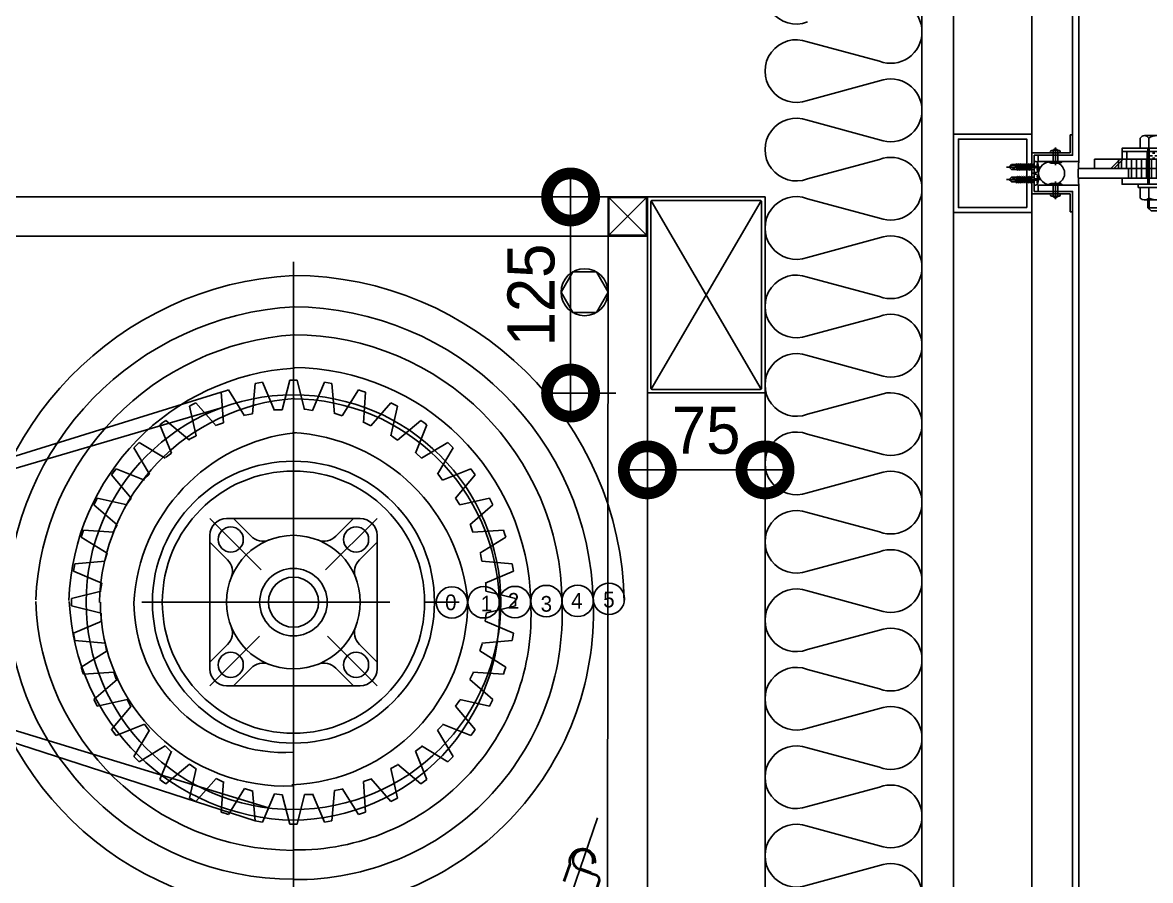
# Model space of a CAD drawing. Header units: millimetres. Extents: x 19868 to 801382, y -4805 to 85279.
# Drawn here: x 159065 to 159784, y 41293 to 41840 of the extents above; entities that cross this region are included whole.
import ezdxf

# ---------------------------------------------------------------- set-up
doc = ezdxf.new("R2010")
doc.units = ezdxf.units.MM
doc.header["$LTSCALE"] = 250
for name, pattern in [('CENTER', [50.8, 31.75, -6.35, 6.35, -6.35]), ('HID', [2.8, 1.8, -1]), ('HIDDEN', [9.525, 6.35, -3.175]), ('HIDDEN2', [4.7625, 3.175, -1.5875])]:
    doc.linetypes.add(name, pattern=pattern)
doc.layers.get('Defpoints').update_dxf_attribs({"color": 151})
for name, color, linetype in [('4', 4, 'Continuous'), ('6FIN', 6, 'Continuous'), ('A-ETC-8', 8, 'Continuous'), ('A-FIN', 6, 'Continuous'), ('alucobond', 7, 'Continuous'), ('EXTRUSION', 7, 'Continuous'), ('fastener', 1, 'Continuous'), ('ISL', 251, 'Continuous'), ('mold', 4, 'Continuous'), ('RIVET', 6, 'Continuous'), ('S-TEEL', 4, 'Continuous'), ('SCREW', 1, 'Continuous'), ('SEALANT', 252, 'Continuous'), ('SHEET', 6, 'Continuous'), ('각파이프', 4, 'Continuous')]:
    doc.layers.add(name, color=color, linetype=linetype)
doc.layers.add('NOPLOT', color=191, linetype='Continuous', plot=False)
doc.styles.add('Gdim', font='')
doc.styles.get('Gdim').set_extended_font_data('Dotum')
doc.dimstyles.new('Gdim400', dxfattribs={"dimscale": 400, "dimtxt": 3, "dimasz": 6, "dimexe": 1.5, "dimexo": 2, "dimgap": 1, "dimtad": 1, "dimdec": 0, "dimzin": 0, "dimdsep": 46, "dimlunit": 6, "dimtxsty": 'Gdim', "dimblk": 'XX-SEC-1~4$0$_DotSmall', "dimcen": 1.5, "dimdle": 1.5, "dimclrd": 1, "dimclre": 1, "dimclrt": 256, "dimazin": 0, "dimtfac": 1, "dimtdec": 0, "dimtix": 1, "dimtmove": 2, "dimatfit": 3, "dimldrblk": 'XX-SEC-1~4$0$_DotSmall', "dimfxl": 1, "dimtolj": 1, "dimtzin": 0, "dimlwd": -1, "dimlwe": -1, "dimarcsym": 0})

# ---------------------------------------------------------------- blocks, each defined once
blk = doc.blocks.new('A$Cae507117')
at = {"layer": 'A-ETC-8'}
for points in [[(-50, 0), (-50, -50), (0, -50), (0, 0)], [(-46.8, -3.2), (-46.8, -46.8), (-3.2, -46.8), (-3.2, -3.2)]]:
    blk.add_lwpolyline(points, close=True, dxfattribs=at)
blk = doc.blocks.new('revit')
at = {"layer": 'RIVET'}
for p, q in [((-4.2, 0.5), (-4.2, 0)), ((4.2, 0), (-4.2, 0)), ((2.7, 1), (-2.7, 1)), ((-1.5, 1), (-1.5, -7)), ((1.5, 1), (1.5, -7)), ((4.2, 0.5), (4.2, 0)), ((2.37, -5.5), (-2.37, -5.5)), ((2.37, -7), (-2.37, -7))]:
    blk.add_line(p, q, dxfattribs=at)
at = {"layer": 'RIVET', "color": 1, "linetype": 'CENTER'}
blk.add_line((0, 2.29), (0, -9.05), dxfattribs=at)
at = {"layer": 'RIVET'}
for points in [[(-4.2, 0.5), (-2.7, 1)], [(4.2, 0.5), (2.7, 1)]]:
    blk.add_lwpolyline(points, dxfattribs=at)
blk.add_lwpolyline([(-1.5, -7, 0.666667), (1.5, -7, 1.5)], format="xyb", dxfattribs=at)
for centre, start, end in [((-2.37, -6.25), 90, 270), ((2.37, -6.25), 270, 90)]:
    blk.add_arc(centre, 0.75, start, end, dxfattribs=at)
blk = doc.blocks.new('PH-4-16')
at = {"layer": 'SCREW'}
for p, q in [((-1.51, 0), (-1.51, -0.97)), ((1.51, 0), (1.51, -1.59)), ((0.05, -0.87), (-2.01, -1.2)), ((2, -1.79), (-2.01, -2.45)), ((2, -3.03), (-2.01, -3.69)), ((2, -4.27), (-2.01, -4.93)), ((2, -5.51), (-2.01, -6.17)), ((2, -6.75), (-2.01, -7.41)), ((-2, -1.27), (-1.51, -1.47)), ((-2, -2.51), (-1.51, -2.71)), ((-2, -3.75), (-1.51, -3.95)), ((-2, -4.99), (-1.51, -5.2)), ((-2, -6.24), (-1.51, -6.44)), ((-1.99, -1.17), (-1.51, -0.97)), ((-1.99, -2.41), (-1.51, -2.21)), ((-1.99, -3.65), (-1.51, -3.45)), ((-1.99, -4.89), (-1.51, -4.69)), ((-1.99, -6.13), (-1.51, -5.93)), ((-1.99, -7.37), (-1.51, -7.17)), ((0.07, -0.97), (-1.95, -1.3)), ((1.99, -1.89), (-1.95, -2.54)), ((1.99, -3.13), (-1.95, -3.78)), ((1.99, -4.37), (-1.95, -5.02)), ((1.99, -5.61), (-1.95, -6.26)), ((1.99, -6.86), (-1.95, -7.5)), ((0.05, -0.87), (-1.51, -0.97)), ((0.07, -0.97), (-1.51, -1.47)), ((-1.51, -1.47), (-1.51, -2.21)), ((1.51, -1.59), (-1.51, -2.21)), ((1.51, -2.09), (-1.51, -2.71)), ((-1.51, -2.71), (-1.51, -3.45)), ((1.51, -2.83), (-1.51, -3.45)), ((1.51, -3.33), (-1.51, -3.95)), ((1.51, -4.07), (-1.51, -4.69)), ((1.51, -4.57), (-1.51, -5.2)), ((-1.51, -5.2), (-1.51, -5.93)), ((1.51, -5.31), (-1.51, -5.93)), ((1.51, -5.81), (-1.51, -6.44)), ((-1.51, -6.44), (-1.51, -7.17)), ((1.51, -6.55), (-1.51, -7.17)), ((1.51, -7.05), (-1.51, -7.68)), ((1.51, -1.59), (2, -1.79)), ((1.99, -1.89), (1.51, -2.09)), ((1.51, -2.09), (1.51, -2.83)), ((2, -3.03), (1.51, -2.83)), ((1.99, -3.13), (1.51, -3.33)), ((1.51, -3.33), (1.51, -4.07)), ((2, -4.27), (1.51, -4.07)), ((1.99, -4.37), (1.51, -4.57)), ((1.51, -4.57), (1.51, -5.31)), ((2, -5.51), (1.51, -5.31)), ((1.99, -5.61), (1.51, -5.81)), ((1.51, -5.81), (1.51, -6.55)), ((2, -6.75), (1.51, -6.55)), ((1.99, -6.86), (1.51, -7.05)), ((1.51, -7.05), (1.51, -7.79)), ((2, -7.99), (-2.01, -8.65)), ((2, -9.23), (-2.01, -9.89)), ((2, -10.47), (-2.01, -11.13)), ((-2, -7.48), (-1.51, -7.68)), ((-2, -8.72), (-1.51, -8.92)), ((-2, -9.96), (-1.51, -10.16)), ((-2, -11.2), (-1.51, -11.4)), ((-1.99, -8.61), (-1.51, -8.41)), ((-1.99, -9.85), (-1.51, -9.66)), ((-1.99, -11.09), (-1.51, -10.9)), ((1.99, -8.1), (-1.95, -8.75)), ((1.99, -9.34), (-1.95, -9.99)), ((1.99, -10.58), (-1.95, -11.23)), ((-1.51, -7.68), (-1.51, -8.41)), ((1.51, -7.79), (-1.51, -8.41)), ((1.51, -8.29), (-1.51, -8.92)), ((-1.51, -8.92), (-1.51, -9.66)), ((1.51, -9.03), (-1.51, -9.66)), ((1.51, -9.53), (-1.51, -10.16)), ((-1.51, -10.16), (-1.51, -10.9)), ((1.51, -10.27), (-1.51, -10.9)), ((1.51, -10.77), (-1.51, -11.4)), ((-1.51, -11.4), (-1.51, -14.46)), ((-1.14, -12.61), (-1.14, -14.46)), ((1.51, -14.49), (0.4, -12.23)), ((2, -7.99), (1.51, -7.79)), ((1.99, -8.1), (1.51, -8.29)), ((1.51, -8.29), (1.51, -9.03)), ((2, -9.23), (1.51, -9.03)), ((1.99, -9.34), (1.51, -9.53)), ((1.51, -9.53), (1.51, -10.27)), ((2, -10.47), (1.51, -10.27)), ((1.99, -10.58), (1.51, -10.77)), ((1.51, -10.77), (1.51, -14.49)), ((-1.51, -14.46), (-1.14, -14.46)), ((0, -16), (-1.51, -14.46)), ((-1.14, -14.46), (0, -16)), ((0, -16), (1.51, -14.49))]:
    blk.add_line(p, q, dxfattribs=at)
at = {"layer": 'SCREW', "color": 1, "linetype": 'CENTER'}
blk.add_line((0, 3.95), (0, -17.67), dxfattribs=at)
at = {"layer": 'SCREW', "linetype": 'HIDDEN2'}
blk.add_line((-1.51, -3.95), (-1.51, -4.69), dxfattribs=at)
at = {"layer": 'SCREW'}
blk.add_lwpolyline([(3.48, 0.99), (3.48, 0), (-3.48, 0), (-3.48, 0.99, -0.336479), (-2.53, 2.23, -0.138717), (2.53, 2.23, -0.336479)], format="xyb", close=True, dxfattribs=at)
blk.add_lwpolyline([(-2.53, 2.23), (-2.31, 2.03), (-2.06, 1.94), (-1.79, 1.92), (-1.52, 1.95), (-1.25, 2.02), (-1.01, 2.09), (-0.81, 2.13), (-0.65, 2.14), (-0.55, 2.08), (-0.5, 1.96), (-0.49, 1.8), (-0.49, 1.61), (-0.51, 1.41), (-0.52, 1.2), (-0.51, 1.01), (-0.47, 0.84), (-0.39, 0.71), (-0.28, 0.61), (-0.14, 0.55), (0, 0.53), (0.14, 0.55), (0.28, 0.61), (0.39, 0.71), (0.47, 0.84), (0.51, 1.01), (0.52, 1.2), (0.51, 1.41), (0.49, 1.61), (0.49, 1.8), (0.5, 1.96), (0.55, 2.08), (0.65, 2.14), (0.81, 2.13), (1.01, 2.09), (1.25, 2.02), (1.52, 1.95), (1.79, 1.92), (2.06, 1.94), (2.31, 2.03), (2.53, 2.23)], dxfattribs=at)
for centre, radius, start, end in [((-1.92, -1.23), 0.0931, 139.86612, 209.92465), ((-1.92, -2.47), 0.0931, 139.86612, 209.92465), ((-1.92, -3.71), 0.0931, 139.86612, 209.92465), ((-1.92, -4.95), 0.0931, 139.86612, 209.92465), ((-1.92, -6.19), 0.0931, 139.86612, 209.92465), ((0.03, -0.92), 0.0605, 310.72712, 69.31493), ((1.92, -1.83), 0.0931, 319.86612, 29.92465), ((1.92, -3.07), 0.0931, 319.86612, 29.92465), ((1.92, -4.31), 0.0931, 319.86612, 29.92465), ((1.92, -5.55), 0.0931, 319.86612, 29.92465), ((1.92, -6.8), 0.0931, 319.86612, 29.92465), ((-1.92, -7.43), 0.0931, 139.86612, 209.92465), ((-1.92, -8.67), 0.0931, 139.86612, 209.92465), ((-1.92, -9.91), 0.0931, 139.86612, 209.92465), ((-1.92, -11.15), 0.0931, 139.86612, 209.92465), ((-0.33, -12.61), 0.815, 27.36497, 180), ((1.92, -8.04), 0.0931, 319.86612, 29.92465), ((1.92, -9.28), 0.0931, 319.86612, 29.92465), ((1.92, -10.52), 0.0931, 319.86612, 29.92465)]:
    blk.add_arc(centre, radius, start, end, dxfattribs=at)
blk = doc.blocks.new('A$Ce431bf19')
at = {"layer": '4', "transparency": 33554687}
h = blk.add_hatch(dxfattribs=at)
h.set_pattern_fill('JIS_LC_20A', color=8, scale=2, angle=180)
h.set_pattern_definition([(225, (-13377.057, -377.89), (28.28427, -28.28427), []), (225, (-13379.057, -377.89), (28.28427, -28.28427), [])])
edge = h.paths.add_edge_path()
edge.add_line((145, -16), (145, 58))
edge.add_line((145, 58), (139, 58))
edge.add_line((139, 58), (139, -16))
edge.add_line((139, -16), (55, -16))
edge.add_line((55, -16), (55, -22))
edge.add_line((55, -22), (139, -22))
edge.add_arc((139, -16), 6, 270, 360)
at = {"layer": '4', "linetype": 'HIDDEN', "ltscale": 0.005}
h = blk.add_hatch(dxfattribs=at)
h.set_pattern_fill('DASH', color=1, scale=0.5)
h.set_pattern_definition([(360, (-18184.874, -847.0626), (1.5875, 1.5875), [1.5875, -1.5875])])
h.paths.add_polyline_path([(101.5, -16), (101.5, -11), (88.5, -11), (88.5, -16)])
at = {"layer": '4', "linetype": 'HID', "lineweight": 25, "transparency": 33554687}
h = blk.add_hatch(dxfattribs=at)
h.set_pattern_fill('LINE', color=8, angle=270)
h.set_pattern_definition([(270, (-13376.9617, -377.8894), (3.175, -6e-16), [])])
h.paths.add_polyline_path([(70.15, -16), (120.1, -16), (120.1, -22), (70.15, -22)])
h = blk.add_hatch(dxfattribs=at)
h.set_pattern_fill('LINE', color=1, scale=0.5, angle=270)
h.set_pattern_definition([(270, (-13377.6531, -404.0771), (1.5875, -7e-16), [])])
h.paths.add_polyline_path([(97.59, -16), (112.59, -16), (112.59, -27), (97.59, -27)])
h = blk.add_hatch(dxfattribs=at)
h.set_pattern_fill('LINE', color=8, angle=90)
h.set_pattern_definition([(270, (-13376.9617, -357.9828), (3.175, -6e-16), [])])
h.paths.add_polyline_path([(126.53, -28), (76.57, -28), (76.57, -22), (126.53, -22)])
at = {"layer": '4', "elevation": 0}
blk.add_lwpolyline([(145, -16), (145, 58), (139, 58), (139, -16), (55, -16), (55, -22), (139, -22, 0.414214)], format="xyb", close=True, dxfattribs=at)
for points in [[(117.5, -11), (117.5, -9), (72.5, -9), (72.5, -11), (72.5, -16), (117.5, -16), (117.5, -11), (114.5, -11), (114.5, -16), (114.5, -11), (75.5, -11), (75.5, -16), (75.5, -11), (72.5, -11)], [(44.63, -28), (130, -28), (130, -22), (44.63, -22)]]:
    blk.add_lwpolyline(points, dxfattribs=at)
at = {"layer": '4', "color": 1, "linetype": 'HIDDEN', "ltscale": 0.005, "elevation": 0}
blk.add_lwpolyline([(88.5, -11), (88.5, -16), (101.5, -16), (101.5, -11)], close=True, dxfattribs=at)
at = {"layer": '4', "color": 8, "linetype": 'HID', "lineweight": 25, "elevation": 0}
for points in [[(70.15, -16), (120.1, -16), (120.1, -22), (70.15, -22)], [(126.53, -28), (76.57, -28), (76.57, -22), (126.53, -22)]]:
    blk.add_lwpolyline(points, close=True, dxfattribs=at)
at = {"layer": '4', "color": 1, "linetype": 'HID', "lineweight": 25, "elevation": 0}
blk.add_lwpolyline([(97.59, -16), (112.59, -16), (112.59, -27), (97.59, -27)], close=True, dxfattribs=at)
at = {"layer": 'fastener'}
for p, q in [((103.21, -1, 0), (86.79, -1, 0)), ((89.52, -2.5, 0), (89.52, -9, 0)), ((100.47, -2.5, 0), (100.47, -9, 0)), ((89, -32, 0), (89, -9, 0)), ((89.75, -32, 0), (89.75, -9, 0)), ((100.25, -32, 0), (100.25, -9, 0)), ((101, -32, 0), (101, -9, 0)), ((84.05, -34, 0), (84.05, -40.87, 0)), ((89.52, -34, 0), (89.52, -40.87, 0)), ((100.48, -34, 0), (100.48, -40.87, 0)), ((105.95, -34, 0), (105.95, -40.87, 0)), ((86.78, -42, 0), (103.22, -42, 0)), ((89, -47, 0), (89, -42, 0)), ((89.75, -47.75, 0), (89.75, -42, 0)), ((100.25, -47.75, 0), (100.25, -42, 0)), ((101, -47, 0), (101, -42, 0)), ((101, -47, 0), (89, -47, 0)), ((89, -47, 0), (91, -49, 0)), ((91, -49, 0), (99, -49, 0)), ((101, -47, 0), (99, -49, 0))]:
    blk.add_line(p, q, dxfattribs=at)
at = {"layer": 'fastener', "elevation": 0}
blk.add_lwpolyline([(84.05, -9), (84.05, -2.5, -0.547945), (89.52, -2.5, -0.273973), (100.47, -2.5, -0.547945), (105.95, -2.5), (105.95, -9)], format="xyb", close=True, dxfattribs=at)
blk.add_lwpolyline([(82.75, -32), (82.75, -34), (107.25, -34), (107.25, -32)], close=True, dxfattribs=at)
at = {"layer": 'fastener'}
for centre, radius, start, end in [((86.78, -38.12, 0), 3.88, 225.21641, 314.78359), ((95, -28.08, 0), 13.92, 246.80081, 293.19919), ((103.22, -38.12, 0), 3.88, 225.21641, 314.78359)]:
    blk.add_arc(centre, radius, start, end, dxfattribs=at)
at = {"layer": 'mold', "color": 4, "elevation": 0}
for points in [[(39.5, -12), (15, -12), (15, -25), (16.5, -25), (16.5, -13.5), (41, -13.5), (41, -0.5), (39.5, -0.5), (39.5, -12)], [(39.5, -38), (15, -38), (15, -25), (16.5, -25), (16.5, -36.5), (41, -36.5), (41, -49.5), (39.5, -49.5), (39.5, -38)]]:
    blk.add_lwpolyline(points, dxfattribs=at)
at = {"layer": 'S-TEEL', "elevation": 0}
blk.add_lwpolyline([(117.5, -32), (72.5, -32), (72.5, -28), (117.5, -28)], close=True, dxfattribs=at)
at = {"layer": 'SEALANT', "elevation": 0}
blk.add_lwpolyline([(45, -17.5, 0.059304), (45, -32.5)], format="xyb", dxfattribs=at)
at = {"layer": 'SEALANT', "extrusion": (0, 0, -1)}
blk.add_ellipse((27.62, -25), major_axis=(-8.29, 0), ratio=0.90449, dxfattribs=at)
at = {"layer": 'alucobond', "xscale": -1, "rotation": 180}
blk.add_blockref('revit', (30, -17.5), dxfattribs=at)
at = {"layer": 'alucobond'}
blk.add_blockref('revit', (30, -32.5), dxfattribs=at)
at = {"layer": 'EXTRUSION', "rotation": 270}
blk.add_blockref('PH-4-16', (16.5, -21), dxfattribs=at)
at = {"layer": 'EXTRUSION', "xscale": -1, "rotation": 270}
blk.add_blockref('PH-4-16', (16.5, -29), dxfattribs=at)
blk = doc.blocks.new('XX-SEC-1~4$0$_DotSmall')
at = {"color": 0, "linetype": 'ByBlock', "const_width": 0.5}
blk.add_lwpolyline([(-0.0625, 0, 1), (0.0625, 0, 1)], format="xyb", close=True, dxfattribs=at)
blk = doc.blocks.new('*D235')
at = {"layer": 'Defpoints', "color": 0, "transparency": 16777216}
for p in [(159463.21, 41603.93, 0), (159538.21, 41603.86, 0), (159538.21, 41554.93, 0)]:
    blk.add_point(p, dxfattribs=at)
at = {"layer": 'NOPLOT', "color": 1, "transparency": 16777216}
for p, q in [((159463.21, 41583.93, 0), (159463.21, 41539.93, 0)), ((159538.21, 41583.86, 0), (159538.21, 41539.93, 0)), ((159448.21, 41554.93, 0), (159553.21, 41554.93, 0))]:
    blk.add_line(p, q, dxfattribs=at)
at = {"layer": 'NOPLOT', "color": 1, "transparency": 16777216, "xscale": 60, "yscale": 60, "zscale": 60, "rotation": 180}
blk.add_blockref('XX-SEC-1~4$0$_DotSmall', (159463.21, 41554.93, 0), dxfattribs=at)
at = {"layer": 'NOPLOT', "color": 1, "transparency": 16777216, "xscale": 60, "yscale": 60, "zscale": 60}
blk.add_blockref('XX-SEC-1~4$0$_DotSmall', (159538.21, 41554.93, 0), dxfattribs=at)
at = {"layer": 'NOPLOT', "transparency": 16777216, "insert": (159500.71, 41579.95, 0), "char_height": 30, "attachment_point": 5, "style": 'Gdim'}
blk.add_mtext('\\A1;75', dxfattribs=at)
blk = doc.blocks.new('*D236')
at = {"layer": 'Defpoints', "color": 0, "transparency": 16777216}
for p in [(159463.21, 41728.86, 0), (159414.28, 41603.86, 0), (159463.21, 41603.86, 0)]:
    blk.add_point(p, dxfattribs=at)
at = {"layer": 'NOPLOT', "color": 1, "transparency": 16777216}
for p, q in [((159414.28, 41743.86, 0), (159414.28, 41588.86, 0)), ((159443.21, 41728.86, 0), (159399.28, 41728.86, 0)), ((159443.21, 41603.86, 0), (159399.28, 41603.86, 0))]:
    blk.add_line(p, q, dxfattribs=at)
at = {"layer": 'NOPLOT', "color": 1, "transparency": 16777216, "xscale": 60, "yscale": 60, "zscale": 60}
for p, rotation in [((159414.28, 41728.86, 0), 90), ((159414.28, 41603.86, 0), 270)]:
    blk.add_blockref('XX-SEC-1~4$0$_DotSmall', p, dxfattribs=dict(at, rotation=rotation))
at = {"layer": 'NOPLOT', "transparency": 16777216, "insert": (159389.26, 41666.36, 0), "char_height": 30, "attachment_point": 5, "rotation": 90, "style": 'Gdim'}
blk.add_mtext('\\A1;125', dxfattribs=at)
blk = doc.blocks.new('C9fc9bb7c')
h = blk.add_hatch()
h.set_pattern_fill('ANSI31', color=256, scale=1.161, angle=-70.93865, style=0)
h.set_pattern_definition([(334.061345899, (-1584249.4809, 212987.25828), (0.063478918399, 0.130505526871), [])])
h.paths.add_polyline_path([(717.93, 6202.71), (736.64, 6256.86), (738.97, 6263.61, 0.414214), (737.08, 6267.49), (726.82, 6271.03), (727.02, 6271.59), (737.27, 6268.05, -0.414214), (739.52, 6263.42), (737.19, 6256.67), (718.48, 6202.52)])
h.paths.add_polyline_path([(722.66, 6279.49), (723.22, 6279.3, 0.272094), (724.5, 6273.24), (723.48, 6273.6, -0.234313)])
h.paths.add_polyline_path([(722.66, 6279.49, -0.416993), (731.2, 6283.69), (731.01, 6283.14, 0.41726), (723.22, 6279.3)])
h.paths.add_polyline_path([(731.01, 6283.14), (731.2, 6283.69, -0.414214), (735.34, 6275.18), (734.78, 6275.37, 0.414214)])
h.paths.add_polyline_path([(723.48, 6273.6), (724.5, 6273.24, 0.125086), (727.02, 6271.59), (726.82, 6271.03, -0.161553)])
h.paths.add_polyline_path([(713.57, 6199.46), (703.32, 6203.01), (703.51, 6203.56), (710.28, 6201.22), (713.76, 6200.02, 0.414214), (717.65, 6201.91), (717.93, 6202.71), (718.48, 6202.52), (718.2, 6201.71, -0.414214)])
h.paths.add_polyline_path([(706.8, 6213.07), (706.99, 6213.63, -0.414214), (710.47, 6206.48), (709.91, 6206.67, 0.414214)])
h.paths.add_polyline_path([(699.58, 6209.05, -0.474498), (706.99, 6213.63), (706.8, 6213.07, 0.481821), (700.15, 6208.86)])
h.paths.add_polyline_path([(699.58, 6209.05), (700.15, 6208.86, 0.349691), (703.51, 6203.56), (703.32, 6203.01, -0.356394)])
for p, q in [((745.5, 6675.5), (769.5, 6699.5)), ((745.5, 6699.5), (769.5, 6675.5)), ((745, 6675), (0.5, 6675)), ((744.52, 6050), (745, 6675)), ((544.5, 6658.61), (544.5, 6157.81)), ((542.13, 6583.17), (537.4, 6564.24)), ((546.87, 6583.17), (542.13, 6583.17)), ((546.87, 6583.17), (551.6, 6564.24)), ((500.78, 6576.25), (498.53, 6575.51)), ((500.78, 6576.25), (503.03, 6576.98)), ((503.03, 6576.98), (513.38, 6560.44)), ((520.03, 6581.06), (518.32, 6561.62)), ((520.03, 6581.06), (524.7, 6581.8)), ((524.7, 6581.8), (532.34, 6563.84)), ((564.3, 6581.8), (556.66, 6563.84)), ((564.3, 6581.8), (568.97, 6581.06)), ((568.97, 6581.06), (570.68, 6561.62)), ((585.97, 6576.98), (575.62, 6560.44)), ((588.22, 6576.25), (585.97, 6576.98)), ((588.22, 6576.25), (590.47, 6575.51)), ((164.39, 6471.9), (498.53, 6575.51)), ((480.27, 6567.75), (482.38, 6568.82)), ((482.38, 6568.82), (495.19, 6554.11)), ((498.53, 6575.51), (499.88, 6556.05)), ((590.47, 6575.51), (589.12, 6556.05)), ((606.62, 6568.82), (593.81, 6554.11)), ((608.73, 6567.75), (606.62, 6568.82)), ((165.55, 6467.47), (499.2, 6565.78)), ((480.27, 6567.75), (478.16, 6566.68)), ((478.16, 6566.68), (482.54, 6547.66)), ((518.32, 6561.62), (513.64, 6560.88)), ((537.4, 6564.24), (532.67, 6564.24)), ((556.66, 6563.84), (551.99, 6564.58)), ((575.62, 6560.44), (571.12, 6561.9)), ((610.84, 6566.68), (606.46, 6547.66)), ((608.73, 6567.75), (610.84, 6566.68)), ((461.34, 6556.15), (459.43, 6554.76)), ((459.43, 6554.76), (466.72, 6536.66)), ((461.34, 6556.15), (463.25, 6557.54)), ((463.25, 6557.54), (478.21, 6545.01)), ((499.88, 6556.05), (495.38, 6554.59)), ((593.81, 6554.11), (589.6, 6556.26)), ((625.75, 6557.54), (610.79, 6545.01)), ((629.57, 6554.76), (622.28, 6536.66)), ((627.66, 6556.15), (625.75, 6557.54)), ((627.66, 6556.15), (629.57, 6554.76)), ((482.54, 6547.66), (478.32, 6545.51)), ((610.79, 6545.01), (606.96, 6547.79)), ((442.79, 6540.06), (452.82, 6523.33)), ((444.46, 6541.73), (446.13, 6543.41)), ((446.13, 6543.41), (462.86, 6533.37)), ((642.87, 6543.41), (626.14, 6533.37)), ((646.21, 6540.06), (636.18, 6523.33)), ((644.54, 6541.73), (642.87, 6543.41)), ((644.54, 6541.73), (646.21, 6540.06)), ((466.72, 6536.66), (462.9, 6533.88)), ((626.14, 6533.37), (622.79, 6536.71)), ((430.04, 6524.85), (431.43, 6526.76)), ((431.43, 6526.76), (449.53, 6519.47)), ((657.57, 6526.76), (639.47, 6519.47)), ((660.35, 6522.94), (657.57, 6526.76)), ((430.04, 6524.85), (428.65, 6522.94)), ((428.65, 6522.94), (441.18, 6507.98)), ((452.82, 6523.33), (449.48, 6519.98)), ((639.47, 6519.47), (636.69, 6523.3)), ((660.35, 6522.94), (647.82, 6507.98)), ((418.44, 6505.92), (417.37, 6503.81)), ((418.44, 6505.92), (419.52, 6508.03)), ((419.52, 6508.03), (438.53, 6503.65)), ((441.18, 6507.98), (438.4, 6504.15)), ((647.82, 6507.98), (650.47, 6503.65)), ((669.48, 6508.03), (650.47, 6503.65)), ((669.48, 6508.03), (671.63, 6503.81)), ((417.37, 6503.81), (432.08, 6491)), ((671.63, 6503.81), (656.92, 6491)), ((432.08, 6491), (429.94, 6486.79)), ((491.26, 6494.93), (523.99, 6462.2)), ((501.91, 6494.93), (587.09, 6494.93)), ((506.32, 6494.93), (517.53, 6483.72)), ((597.74, 6494.93), (565.01, 6462.2)), ((582.68, 6494.93), (571.47, 6483.72)), ((658.86, 6486.31), (657.4, 6490.81)), ((410.68, 6487.66), (409.21, 6483.16)), ((409.21, 6483.16), (425.75, 6472.81)), ((410.68, 6487.66), (430.14, 6486.31)), ((491.26, 6484.28), (491.26, 6399.1)), ((597.74, 6484.28), (597.74, 6399.1)), ((678.32, 6487.66), (658.86, 6486.31)), ((679.79, 6483.16), (663.25, 6472.81)), ((679.05, 6485.41), (678.32, 6487.66)), ((679.05, 6485.41), (679.79, 6483.16)), ((491.26, 6479.87), (502.47, 6468.66)), ((597.74, 6479.87), (586.53, 6468.66)), ((425.75, 6472.81), (424.29, 6468.31)), ((664.43, 6467.87), (663.69, 6472.55)), ((404.76, 6463.82), (404.39, 6461.49)), ((404.39, 6461.49), (422.35, 6453.85)), ((404.76, 6463.82), (405.13, 6466.16)), ((405.13, 6466.16), (424.57, 6467.87)), ((683.87, 6466.16), (664.43, 6467.87)), ((684.61, 6461.49), (666.65, 6453.85)), ((684.24, 6463.82), (683.87, 6466.16)), ((684.24, 6463.82), (684.61, 6461.49)), ((422.35, 6453.85), (421.61, 6449.18)), ((403.02, 6444.06), (421.95, 6448.79)), ((667.05, 6448.79), (667.05, 6453.52)), ((685.98, 6444.06), (667.05, 6448.79)), ((403.02, 6444.06), (403.02, 6439.33)), ((605.98, 6441.69), (447.98, 6441.69)), ((650.06, 6441.69), (628.34, 6441.69)), ((685.98, 6444.06), (685.98, 6439.33)), ((403.02, 6439.33), (421.95, 6434.59)), ((421.95, 6434.59), (421.95, 6429.86)), ((666.65, 6429.53), (667.39, 6434.2)), ((685.98, 6439.33), (667.05, 6434.59)), ((404.39, 6421.9), (422.35, 6429.53)), ((684.61, 6421.9), (666.65, 6429.53)), ((171.8, 6419.86), (528.52, 6310.56)), ((404.39, 6421.9), (405.13, 6417.22)), ((522.8, 6419.99), (491.26, 6388.46)), ((566.2, 6419.99), (597.74, 6388.46)), ((684.24, 6419.56), (683.87, 6417.22)), ((684.24, 6419.56), (684.61, 6421.9)), ((170.63, 6415.53), (520.03, 6302.32)), ((405.13, 6417.22), (424.57, 6415.51)), ((424.57, 6415.51), (425.31, 6410.84)), ((502.47, 6414.72), (491.26, 6403.51)), ((586.53, 6414.72), (597.74, 6403.51)), ((663.25, 6410.57), (664.71, 6415.07)), ((683.87, 6417.22), (664.43, 6415.51)), ((409.21, 6400.22), (425.75, 6410.57)), ((679.79, 6400.22), (663.25, 6410.57)), ((409.21, 6400.22), (410.68, 6395.72)), ((410.68, 6395.72), (430.14, 6397.07)), ((430.14, 6397.07), (431.6, 6392.57)), ((517.53, 6399.66), (506.32, 6388.46)), ((571.47, 6399.66), (582.68, 6388.46)), ((656.92, 6392.38), (659.06, 6396.59)), ((678.32, 6395.72), (658.86, 6397.07)), ((679.05, 6397.97), (678.32, 6395.72)), ((679.05, 6397.97), (679.79, 6400.22)), ((417.37, 6379.57), (432.08, 6392.38)), ((671.63, 6379.57), (656.92, 6392.38)), ((501.91, 6388.46), (587.09, 6388.46)), ((417.37, 6379.57), (419.52, 6375.35)), ((419.52, 6375.35), (438.53, 6379.73)), ((428.65, 6360.45), (441.18, 6375.4)), ((438.53, 6379.73), (440.68, 6375.51)), ((647.82, 6375.4), (650.6, 6379.23)), ((660.35, 6360.45), (647.82, 6375.4)), ((669.48, 6375.35), (650.47, 6379.73)), ((671.63, 6379.57), (669.48, 6375.35)), ((430.04, 6358.53), (428.65, 6360.45)), ((431.43, 6356.62), (449.53, 6363.91)), ((449.53, 6363.91), (452.31, 6360.09)), ((636.18, 6360.05), (639.52, 6363.4)), ((657.57, 6356.62), (639.47, 6363.91)), ((658.96, 6358.53), (660.35, 6360.45)), ((430.04, 6358.53), (431.43, 6356.62)), ((442.79, 6343.32), (452.82, 6360.05)), ((646.21, 6343.32), (636.18, 6360.05)), ((658.96, 6358.53), (657.57, 6356.62)), ((446.13, 6339.98), (462.86, 6350.02)), ((459.43, 6328.62), (466.72, 6346.72)), ((462.86, 6350.02), (466.21, 6346.67)), ((544.5, 6346.05), (544.5, 6351.85)), ((622.28, 6346.72), (626.1, 6349.5)), ((629.57, 6328.62), (622.28, 6346.72)), ((642.87, 6339.98), (626.14, 6350.02)), ((444.46, 6341.65), (442.79, 6343.32)), ((444.46, 6341.65), (446.13, 6339.98)), ((644.54, 6341.65), (642.87, 6339.98)), ((644.54, 6341.65), (646.21, 6343.32)), ((463.25, 6325.84), (478.21, 6338.37)), ((478.16, 6316.71), (482.54, 6335.72)), ((478.21, 6338.37), (482.04, 6335.59)), ((606.46, 6335.72), (610.68, 6337.87)), ((610.84, 6316.71), (606.46, 6335.72)), ((625.75, 6325.84), (610.79, 6338.37)), ((459.43, 6328.62), (463.25, 6325.84)), ((482.38, 6314.56), (495.19, 6329.27)), ((495.19, 6329.27), (499.4, 6327.13)), ((498.53, 6307.87), (499.88, 6327.33)), ((589.12, 6327.33), (593.62, 6328.79)), ((590.47, 6307.87), (589.12, 6327.33)), ((606.62, 6314.56), (593.81, 6329.27)), ((625.75, 6325.84), (629.57, 6328.62)), ((503.03, 6306.41), (513.38, 6322.94)), ((513.38, 6322.94), (517.88, 6321.48)), ((520.03, 6302.32), (518.32, 6321.76)), ((524.7, 6301.58), (532.34, 6319.54)), ((532.34, 6319.54), (537.01, 6318.8)), ((542.13, 6300.21), (537.4, 6319.14)), ((546.87, 6300.21), (551.6, 6319.14)), ((551.6, 6319.14), (556.33, 6319.14)), ((564.3, 6301.58), (556.66, 6319.54)), ((568.97, 6302.32), (570.68, 6321.76)), ((570.68, 6321.76), (575.36, 6322.5)), ((585.97, 6306.41), (575.62, 6322.94)), ((478.16, 6316.71), (482.38, 6314.56)), ((608.73, 6315.63), (606.62, 6314.56)), ((608.73, 6315.63), (610.84, 6316.71)), ((500.78, 6307.14), (498.53, 6307.87)), ((500.78, 6307.14), (503.03, 6306.41)), ((585.97, 6306.41), (590.47, 6307.87)), ((702.17, 6199.68), (738.28, 6304.18)), ((522.37, 6301.95), (520.03, 6302.32)), ((522.37, 6301.95), (524.7, 6301.58)), ((542.13, 6300.21), (546.87, 6300.21)), ((566.63, 6301.95), (564.3, 6301.58)), ((566.63, 6301.95), (568.97, 6302.32)), ((727.02, 6271.59), (727.18, 6272.06)), ((727.18, 6272.06), (734.15, 6269.65))]:
    blk.add_line(p, q)
for points in [[(770, 6700), (0, 6700), (0, 6050), (770, 6050)], [(770, 6675), (745, 6675), (745, 6700), (770, 6700)], [(769.5, 6699.5), (745.5, 6699.5), (745.5, 6675.5), (769.5, 6675.5)], [(737.51, 6652.24), (745.01, 6639.24), (737.51, 6626.24), (722.49, 6626.24), (714.99, 6639.24), (722.49, 6652.24)]]:
    blk.add_lwpolyline(points, close=True)
for points in [[(716.57, 6263.79), (720.37, 6274.81, -1.129258), (737.03, 6275.76), (736.45, 6275.8, 1.140281), (720.98, 6274.76), (717.12, 6263.6)], [(737.19, 6256.67), (739.52, 6263.42, 0.414214), (737.27, 6268.05), (727.02, 6271.59, -2.414214), (734.78, 6275.37), (735.34, 6275.18, 2.414214), (726.82, 6271.03), (737.08, 6267.49, -0.414214), (738.97, 6263.61), (736.64, 6256.86)]]:
    blk.add_lwpolyline(points, format="xyb")
for centre, radius in [((730, 6639.24), 14.97), ((544.5, 6441.69), 132.1), ((544.5, 6441.69), 89.84), ((544.5, 6441.69), 83.55), ((504.57, 6481.62), 7.99), ((544.5, 6441.69), 42.59), ((584.43, 6481.62), 7.99), ((544.5, 6441.69), 21.54), ((544.5, 6441.69), 15.97), ((745.51, 6443.8), 10), ((645.44, 6441.51), 10), ((665.68, 6441.6), 10), ((685.65, 6441.77), 10), ((705.69, 6442.41), 10), ((725.6, 6442.46), 10), ((504.57, 6401.76), 7.99), ((584.43, 6401.76), 7.99)]:
    blk.add_circle(centre, radius)
for centre, radius, start, end in [((555.92, 6436.16), 214.09, 93.08995, 178.60373), ((543.4, 6438.02), 211.92, 0.99135, 89.73454), ((555.94, 6436.16), 194.12, 93.18595, 178.4601), ((543.19, 6437.53), 192.41, 1.24019, 89.64675), ((557.33, 6435.26), 177.25, 93.92477, 177.44522), ((543.97, 6440.47), 171.67, 0.40813, 89.86525), ((554.58, 6438), 153.18, 93.52277, 178.19063), ((543.33, 6438.85), 152.35, 1.06913, 89.62406), ((554.83, 6437.84), 134.06, 94.10667, 178.46804), ((543.42, 6439.06), 132.28, 1.37684, 89.61206), ((558.24, 6434.65), 115.71, 96.17174, 176.8432), ((537.22, 6431.16), 118.85, 4.62079, 86.80596), ((544.5, 6441.69), 141.5, 134.04191, 135.95809), ((544.5, 6441.69), 141.5, 143.04191, 144.95809), ((544.5, 6441.69), 141.5, 152.04191, 153.95809), ((501.91, 6484.28), 10.65, 90, 180), ((587.09, 6484.28), 10.65, 0, 90), ((544.5, 6441.69), 141.5, 161.04191, 162.95809), ((525.06, 6491.25), 10.65, 225, 291.42182), ((563.94, 6491.25), 10.65, 248.57818, 315), ((494.94, 6461.13), 10.65, 338.57818, 45), ((594.06, 6461.13), 10.65, 135, 201.42182), ((544.5, 6441.69), 141.5, 170.04191, 171.95809), ((545.12, 6448.22), 203.34, 181.92969, 269.84554), ((544.67, 6447.84), 182.76, 181.36096, 270.02855), ((544.78, 6448.1), 164.59, 182.10252, 269.7814), ((547.31, 6448.48), 145.77, 182.48009, 268.97298), ((544.5, 6441.69), 141.5, 179.04191, 180.95809), ((539.29, 6442.31), 117.82, 180.27558, 272.31995), ((538.55, 6441.56), 95.69, 179.92121, 273.56762), ((539.36, 6441.34), 116.08, 272.00337, 0.13051), ((543.15, 6435.35), 132.64, 270.50539, 2.49804), ((546.24, 6433.37), 149.64, 269.34113, 3.18885), ((546.25, 6434.41), 169.54, 269.43145, 2.46081), ((545.46, 6435.09), 190.21, 269.73131, 1.98777), ((494.94, 6422.25), 10.65, 315, 21.42182), ((594.06, 6422.25), 10.65, 158.57818, 225), ((544.5, 6441.69), 141.5, 197.04191, 198.95809), ((501.91, 6399.1), 10.65, 180, 270), ((525.06, 6392.13), 10.65, 68.57818, 135), ((563.94, 6392.13), 10.65, 45, 111.42182), ((587.09, 6399.1), 10.65, 270, 0), ((544.5, 6441.69), 141.5, 206.04191, 207.95809), ((544.5, 6441.69), 141.5, 215.04191, 216.95809), ((544.5, 6441.69), 141.5, 224.04191, 225.95809), ((544.5, 6441.69), 141.5, 233.04191, 234.95809), ((544.5, 6441.69), 141.5, 242.04191, 243.95809), ((544.5, 6441.69), 141.5, 251.04191, 252.95809), ((544.5, 6441.69), 141.5, 260.04191, 261.95809), ((544.5, 6474.5), 183.6, 270, 270.13758)]:
    blk.add_arc(centre, radius, start, end)
at = {"style": 'Gdim'}
for s, p in [('0', (641.13, 6436.57)), ('2', (681.07, 6437.54)), ('4', (721.38, 6437.57)), ('5', (741.87, 6438.36)), ('1', (663.91, 6435.82)), ('3', (702, 6435.62))]:
    blk.add_text(s, height=10, dxfattribs=at).set_placement(p)
blk = doc.blocks.new('A$C3312e4fb')
at = {"layer": '6FIN'}
blk.add_lwpolyline([(125, -75), (125, 0), (0, 0), (0, -75)], close=True, dxfattribs=at)
at = {"layer": 'SHEET', "color": 8}
for p, q in [((2.5, -72.49), (122.49, -2.5)), ((2.51, -2.5), (122.5, -72.49))]:
    blk.add_line(p, q, dxfattribs=at)
blk.add_lwpolyline([(2.3, -72), (2.3, -3, -0.414214), (3, -2.3), (122, -2.3, -0.414214), (122.7, -3), (122.7, -72, -0.414214), (122, -72.7), (3, -72.7, -0.414214)], format="xyb", close=True, dxfattribs=at)

msp = doc.modelspace()

# ---------------------------------------------------------------- linework, layer by layer
at = {"layer": 'A-ETC-8'}
for p, q in [((159658.21, 42313.93), (159658.21, 41158.93)), ((159708.21, 42313.93), (159708.21, 41158.93))]:
    msp.add_line(p, q, dxfattribs=at)
at = {"layer": 'A-FIN'}
for points in [[(159738.21, 41751.43), (159738.21, 42298.93), (159712.21, 42298.93), (159712.21, 42294.93), (159734.21, 42294.93), (159734.21, 41755.43)], [(159738.21, 41183.93), (159738.21, 41736.43)], [(159734.21, 41732.43), (159734.21, 41187.93)]]:
    msp.add_lwpolyline(points, dxfattribs=at)
at = {"layer": 'A-FIN', "elevation": 0}
for points in [[(159734.21, 41755.43), (159712.21, 41755.43), (159712.21, 41755.43), (159712.21, 41751.43), (159738.21, 41751.43)], [(159734.21, 41732.43), (159712.21, 41732.43), (159712.21, 41732.43), (159712.21, 41736.43), (159738.21, 41736.43)]]:
    msp.add_lwpolyline(points, dxfattribs=at)
at = {"layer": 'ISL'}
msp.add_line((159638.21, 42283.93), (159638.21, 41208.93), dxfattribs=at)
at = {"layer": 'ISL', "elevation": 0}
for points in [[(159565.31, 41840.36, -1.449198), (159565.31, 41877.76)], [(159638.21, 41284.06, 0.524856), (159611.11, 41302.76), (159565.31, 41290.36, -1.449198), (159565.31, 41327.76), (159611.11, 41315.36, 0.524856), (159638.21, 41334.06, 0.524856), (159611.11, 41352.76), (159565.31, 41340.36, -1.449198), (159565.31, 41377.76), (159611.11, 41365.36, 0.524856), (159638.21, 41384.06, 0.524856), (159611.11, 41402.76), (159565.31, 41390.36, -1.449198), (159565.31, 41427.76), (159611.11, 41415.36, 0.524856), (159638.21, 41434.06, 0.524856), (159611.11, 41452.76), (159565.31, 41440.36, -1.449198), (159565.31, 41477.76), (159611.11, 41465.36, 0.524856), (159638.21, 41484.06, 0.524856), (159611.11, 41502.76), (159565.31, 41490.36, -1.449198), (159565.31, 41527.76), (159611.11, 41515.36, 0.524856), (159638.21, 41534.06, 0.524856), (159611.11, 41552.76), (159565.31, 41540.36, -1.449198), (159565.31, 41577.76), (159611.11, 41565.36, 0.524856), (159638.21, 41584.06, 0.524856), (159611.11, 41602.76), (159565.31, 41590.36, -1.449198), (159565.31, 41627.76), (159611.11, 41615.36, 0.524856), (159638.21, 41634.06, 0.524856), (159611.11, 41652.76), (159565.31, 41640.36, -1.449198), (159565.31, 41677.76), (159611.11, 41665.36, 0.524856), (159638.21, 41684.06, 0.524856), (159611.11, 41702.76), (159565.31, 41690.36, -1.449198), (159565.31, 41727.76), (159611.11, 41715.36, 0.524856), (159638.21, 41734.06, 0.524856), (159611.11, 41752.76), (159565.31, 41740.36, -1.449198), (159565.31, 41777.76), (159611.11, 41765.36, 0.524856), (159638.21, 41784.06, 0.524856), (159611.11, 41802.76), (159565.31, 41790.36, -1.449198), (159565.31, 41827.76), (159611.11, 41815.36, 0.524856), (159638.21, 41834.06, 0.524856), (159611.11, 41852.76)]]:
    msp.add_lwpolyline(points, format="xyb", dxfattribs=at)
at = {"layer": 'S-TEEL'}
for p, q in [((159463.21, 41603.93, 0), (159463.21, 41233.93, 0)), ((159538.21, 41233.93, 0), (159538.21, 41603.93, 0))]:
    msp.add_line(p, q, dxfattribs=at)

# ---------------------------------------------------------------- block references
at = {"layer": 'A-ETC-8'}
for name, p in [('A$Ce431bf19', (159693.21, 41768.93)), ('C9fc9bb7c', (158693.21, 35028.93, 0))]:
    msp.add_blockref(name, p, dxfattribs=at)
at = {"layer": 'A-ETC-8', "rotation": 180}
msp.add_blockref('A$Cae507117', (159658.21, 41718.93), dxfattribs=at)
at = {"layer": '각파이프', "rotation": 270}
msp.add_blockref('A$C3312e4fb', (159538.21, 41728.93, 0), dxfattribs=at)

# ---------------------------------------------------------------- dimensions: what is measured, and where the dimension line sits
at = {"layer": 'NOPLOT'}
dim = msp.add_linear_dim(base=(159414.28, 41603.86, 0), p1=(159463.21, 41728.86, 0), p2=(159463.21, 41603.86, 0), angle=270, dimstyle='Gdim400', override={"dimscale": 10, "dimtxsty": 'Gdim', "dimfxl": 2, "dimarcsym": 1}, dxfattribs=at)
dim.commit()
dim.dimension.update_dxf_attribs({"geometry": '*D236', "text_midpoint": (159389.26, 41666.36, 0)})
dim = msp.add_linear_dim(base=(159538.21, 41554.93, 0), p1=(159463.21, 41603.93, 0), p2=(159538.21, 41603.86, 0), dimstyle='Gdim400', override={"dimscale": 10, "dimtxsty": 'Gdim', "dimfxl": 2, "dimarcsym": 1}, dxfattribs=at)
dim.commit()
dim.dimension.update_dxf_attribs({"geometry": '*D235', "text_midpoint": (159500.71, 41579.95, 0)})

doc.saveas('drawing.dxf')
